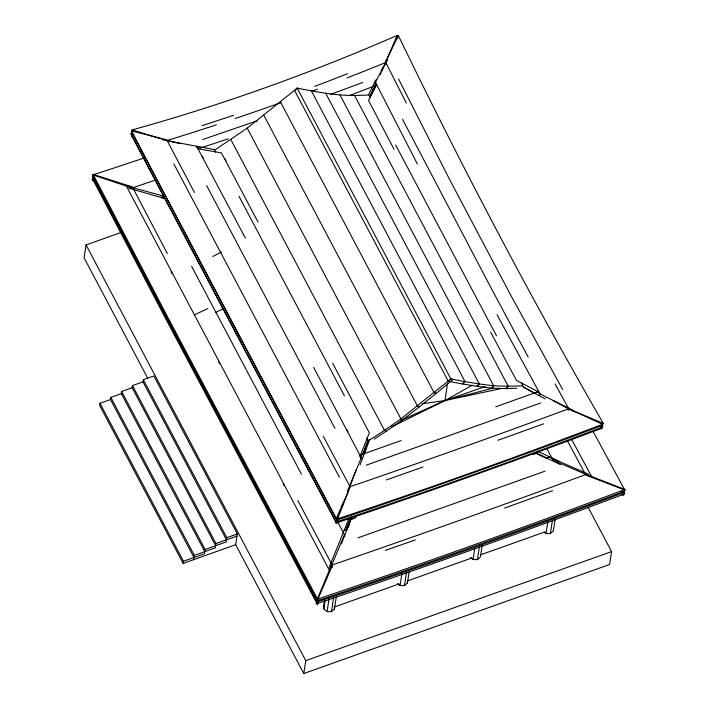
<?xml version="1.0" encoding="UTF-8"?>
<svg xmlns="http://www.w3.org/2000/svg" width="709" height="709" viewBox="0 0 709 709"><rect width="100%" height="100%" fill="white"/><g stroke="black" fill="none" stroke-linecap="round" stroke-linejoin="round"><path stroke-width="1.06" d="M131.546 135.977L131.714 132.787M131.989 133.097L132.158 129.907A1464.191 954.589 -34.1 0 0 397.058 35.45L397.492 38.428M144.14 157.983A3498.942 1871.937 -30.2 0 1 92.95 174.875L92.666 177.534L94.625 178.172M120.388 232.694L86.064 244.933L84.096 257.828L147.676 378.145M143.005 381.85L132.494 385.599L132.166 387.743L121.664 391.492L121.336 393.646L110.826 397.386L110.498 399.539L99.987 403.288L99.659 405.433L183.144 563.407L235.68 544.68L237.32 533.93L153.844 375.956L143.333 379.696L143.005 381.85L226.49 539.824M183.144 563.407L183.471 561.262L99.987 403.288M193.646 559.667L194.31 555.36L110.826 397.386M121.664 391.492L205.14 549.466L204.484 553.764L183.471 561.262M132.494 385.599L215.979 543.573L215.323 547.871L194.31 555.36M143.333 379.696L226.818 537.67L226.153 541.977L205.14 549.466M588.302 507.591L611.566 551.602L609.589 564.506L303.78 673.55L305.756 660.655L86.064 244.933M324.492 599.743L323.667 605.149L323.845 608.925L327.079 611.61L331.475 611.637L334.453 608.978L336.27 597.102M323.845 608.925L325.174 600.284M327.079 611.61L329.065 598.644M331.475 611.637L333.629 597.59M355.953 516.063L355.688 517.8L352.205 519.041L352.47 517.304M409.084 572.154L407.436 582.958L404.458 585.616L400.062 585.59L401.879 573.705M404.458 585.616L406.434 572.65M447.618 383.064L444.942 400.558L391.563 426.915M482.226 545.053L480.41 556.937L477.432 559.587L473.036 559.569L474.693 548.766M477.432 559.587L479.417 546.63M536.651 451.624L536.385 453.361L532.911 454.602M555.209 519.032L553.392 530.917L550.406 533.567L546.019 533.54L547.835 521.664M550.406 533.567L552.559 519.52M624.904 489.494L624.514 491.248A3502.389 1106.368 -25.2 0 1 316.498 601.072L331.395 565.233A4405.487 1491.718 -25.6 0 0 586.121 474.41L624.904 489.494A3498.933 1198.919 -25.7 0 1 317.18 599.229M624.08 494.12L624.469 492.374L622.529 491.621M593.3 431.816L624.771 490.016L624.035 492.454L622.094 491.691M349.918 486.658L354.544 474.091M354.908 473.107L355.998 470.173M360.349 458.404L361.803 454.487A2792.077 231.861 -21 0 0 401.17 440.555M317.535 600.222L316.054 603.962A3502.389 1106.368 -25.2 0 0 623.043 494.501M571.463 410.068L602.553 424.319L602.047 425.515A1467.533 235.184 -22.3 0 1 336.545 520.184L337.652 518.775L350.166 486.941L323.251 436.159M599.282 425.914L602.109 427.199L601.604 428.396A1467.541 235.184 -22.3 0 1 336.11 523.065L337.963 519.67M360.128 464.847L369.628 439.686M336.545 520.184L337.697 517.171M336.11 523.065L336.872 521.053M341.906 506.075L342.677 504.055M347.1 493.845L348.243 490.823M363.123 454.797L368.671 440.245M364.532 452.829L366.385 447.973M368.157 439.881L362.476 454.407M363.176 454.38L368.467 440.821M341.375 543.75L352.045 516.834M359.773 456.897L369.345 432.827L332.654 363.265M346.444 529.915L351.629 516.888M348.225 527.204L349.342 524.412M345.646 530.11L350.494 518.013M346.32 530.19L351.168 518.093M349.005 518.359L329.189 567.315M397.058 35.45L387.717 57.775M347.525 490.983L361.306 457.819L313.662 367.351M316.489 601.081L317.286 599.176M337.732 522.063L344.45 534.746L329.49 570.453L126.291 185.926L163.841 196.18M385.944 64.04L385.687 62.543L386.91 59.68M167.28 253.503L132.361 186.901L93.074 174.387L93.145 176.337L168.237 319.803L317.88 601.622L318.704 599.717M94.598 177.897L92.64 177.268L92.702 179.217L167.794 322.675L317.446 604.502L318.261 602.597M194.523 192.564L166.704 139.77L131.413 130.908L132.016 132.583A4100.156 22.192 62.3 0 0 337.05 520.574L337.909 518.571M133.921 134.533L130.979 133.779L131.573 135.463A4100.156 22.192 62.3 0 0 336.607 523.446L337.901 520.45M297.807 500.501L332.424 565.49L317.729 599.504L317.88 601.622M317.446 604.502L317.286 602.384L318.111 600.496M346.71 494.882L336.279 518.58L337.05 520.574M336.607 523.446L335.844 521.452L336.713 519.484M386.653 60.159L381.451 71.751M380.077 74.755L380.99 72.752M375.345 87.393L375.052 85.718L375.965 83.724M602.012 426.091L603.288 423.37A4096.788 2029.123 78.4 0 1 398.423 35.698L396.978 38.1M601.578 428.963L602.845 426.242M568.201 410.325L568.848 408.96L555.076 383.95M375.673 80.09L368.538 94.784M374.237 87.145L369.93 95.795M398.423 35.698L385.386 61.789L406.337 103.097M369.921 96.823L375.327 86.347M376.594 84.956L368.538 100.456L394.027 149.307M381.194 70.767L383.241 66.85M374.582 83.449L376.603 79.559M387.717 59.308L374.556 83.777M539.257 395.436L540.169 394.044L497 314.681M521.345 382.851L522.896 385.793L508.211 386.254L506.217 388.594L516.71 388.266M508.211 386.254L493.659 385.802L491.461 388.142L506.013 388.594L508.211 386.254L354.553 95.493C335.197 95.591 316.125 91.816 297.195 88.164L247.219 128.125L214.605 150.175L215.642 152.134M493.659 385.802L479.319 383.968L476.865 386.281L491.204 388.115L493.659 385.802L340.001 95.041M479.319 383.968L465.051 381.672L462.516 383.986L476.785 386.272L479.319 383.968L325.661 93.207M299.349 88.767L297.195 88.164L294.598 90.46L448.256 381.22L462.454 383.968L465.051 381.672L311.393 90.912M448.256 381.22L450.853 378.925L465.051 381.672M366.704 437.994L368.255 440.936L384.491 430.372L400.869 418.886L450.853 378.925L452.998 379.528L436.274 393.309L434.121 392.706L280.463 101.945M536.296 392.529L536.935 392.033L539.806 393.566M374.228 439.11L385.953 431.48L384.491 430.372L230.842 139.611M360.89 455.072L361.803 454.487M472.221 385.271L444.942 400.558L401.002 420.41M212.833 256.507L221.456 252.032M215.926 312.368L222.715 308.849M194.231 314.947L207.817 308.557M330.731 94.332L362.68 82.492M504.622 508.069L552.524 490.708M546.222 458.2L549.333 457.075L588.417 474.224M540.675 402.987L366.234 465.193M545.044 471.157L357.885 537.892M257.473 120.698L202.685 139.54M226.818 537.67L237.32 533.93M215.979 543.573L236.992 536.075M334.719 606.86L399.034 583.924M407.693 580.839L472.008 557.903M480.667 554.81L544.991 531.883M305.756 660.655L611.566 551.602M344.202 530.226L347.304 529.136M385.395 550.406L415.377 539.895M485.089 386.618L444.942 400.558L422.537 403.66M493.118 388.098L444.942 400.558L499.996 388.833M354.553 95.493L369.247 95.033L370.284 96.991M197.802 148.722L221.403 152.887L258.058 222.103M197.554 147.366L196.677 146.276L161.874 139.682M214.614 149.679L197.013 146.231M196.925 147.49L199.929 148.163A2792.077 2047.929 -37.9 0 0 228.174 138.822M160.349 197.35L164.293 198.263M179.909 143.617L166.074 140.338M160.854 195.657L163.797 196.358M165.622 198.768L128.737 188.186M160.074 138.592L132.158 129.907M434.121 392.706L436.195 393.371L419.533 406.691L417.459 406.027L263.81 115.266M94.182 181.043L92.223 180.414L92.507 177.773L94.457 178.438M92.95 174.893L132.034 187.982A4405.478 2372.793 -30.3 0 0 155.971 179.9M417.459 406.027L419.453 406.753L402.863 419.622L400.869 418.886L247.219 128.125M624.771 490.016L585.856 475.127L567.111 440.254M621.412 491.78L624.337 492.897L623.601 495.334L621.66 494.572M603.288 423.37L568.848 408.96M537.466 451.163L558.417 461.098M536.004 452.838L560.668 464.758M537.147 453.849L546.621 458.439M572.509 409.944L540.169 394.044M538.946 392.166L516.471 380.396L490.61 332.069M573.023 411.149L553.215 400.7M534.444 393.087L523.295 387.061M522.825 386.742L545.132 398.875M400.869 418.886L402.57 419.834L386.192 431.32L384.491 430.372M544.397 532.202L546.019 533.54M470.616 557.549L473.036 559.569M397.634 583.569L400.062 585.59M562.68 389.542L510.905 295.493L448.815 177.994L398.609 79.027M528.205 357.123L493.127 291.86L402.517 119.298M571.489 439.093L591.802 476.918L553.162 460.318L546.905 448.629M317.729 599.504L168.042 317.827L93.074 174.387M317.286 602.384L167.599 320.707L92.64 177.268M225.037 158.94L226.065 160.89M202.225 156.166L203.261 158.125M196.677 146.276L245.385 238.153M206.682 185.678L334.949 428.396M173.794 163.823L339.416 477.272M283.104 483.848L284.132 485.798M395.631 144.964L496.513 335.862M297.195 88.164L450.853 378.925M238.915 196.189L344.459 395.906M351.177 517.083L352.205 519.041M191.643 266.398L301.467 474.224M218.532 361.767L219.56 363.717M235.548 544.432L303.78 673.55M132.166 387.743L215.651 545.717M121.336 393.646L204.812 551.62M110.498 399.539L193.982 557.513M346.914 429.867L347.942 431.816M360.234 455.187L361.767 458.103M171.037 271.769L172.065 273.727M375.531 82.492L417.388 164.036M344.45 534.746L344.875 536.314M332.424 565.49L332.574 567.182M407.338 581.07L407.436 582.958M334.32 606.151L334.453 608.978M602.109 427.199A1464.191 292.409 -23 0 1 337.209 521.656M335.844 521.452A4096.788 176.621 63.4 0 1 130.979 133.779M624.469 492.374A3498.933 1198.919 -25.7 0 1 316.746 602.101M385.687 62.543A1972.544 1301.343 -34.4 0 1 347.047 77.893M317.455 89.201A1972.544 1301.343 -34.4 0 1 312.261 91.142M281.074 102.548A1972.544 1301.343 -34.4 0 1 235.291 118.492M216.36 124.811A1972.544 1301.343 -34.4 0 1 166.81 140.586M568.645 408.765A1972.544 373.386 -22.8 0 1 349.767 486.808M602.553 424.319A1464.191 292.409 -23 0 1 337.652 518.784M336.279 518.58A4096.788 176.621 63.4 0 1 131.413 130.908M375.052 85.718A2792.077 2047.929 -37.9 0 1 349.581 95.476M374.476 88.625A2796.597 2111.57 -39.2 0 1 372.438 89.414M347.445 73.763A2066.123 1507.848 -37.7 0 1 314.69 86.338M233.518 115.283A2066.123 1507.848 -37.7 0 1 202.198 125.617M543.564 423.858A2066.123 183.276 -21.1 0 1 498.019 440.254M423.051 466.983A2066.123 183.276 -21.1 0 1 386.387 479.94M536.926 392.042A2792.077 231.861 -21 0 1 495.768 406.824"/></g></svg>
